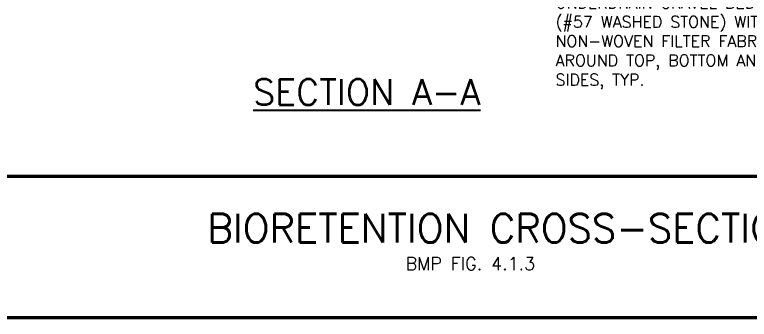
# Model space of a CAD drawing. Header units: feet. Extents: x 0 to 10.5, y 0 to 7.5.
# Drawn here: x 3.82 to 8.237, y -0.01 to 1.823 of the extents above; entities that cross this region are included whole.
import ezdxf
from ezdxf.enums import TextEntityAlignment as Align

# ---------------------------------------------------------------- set-up
doc = ezdxf.new("R2010")
doc.units = ezdxf.units.FT
doc.header["$MEASUREMENT"] = 0
doc.layers.add('MECK-DETAIL', color=7, linetype='CONTINUOUS')
doc.styles.add('ROMANS', font='romans.shx', dxfattribs={"height": 0.1})

msp = doc.modelspace()

# ---------------------------------------------------------------- linework, layer by layer
at = {"layer": 'MECK-DETAIL', "color": 7, "const_width": 0.02}
msp.add_lwpolyline([(0.24442, 7.49994), (10.27025, 7.5, -0.4463151), (10.49925, 7.24475), (10.5, 0.23234, -0.4138391), (10.26801, 0), (0.24133, 0, -0.4144218), (0, 0.2415), (0, 7.24475, -0.4015688), (0.24442, 7.5, -0.650938)], format="xyb", dxfattribs=at)
msp.add_lwpolyline([(0.00183, 0.85), (10.49993, 0.85)], dxfattribs=at)

# ---------------------------------------------------------------- texts
at = {"layer": 'MECK-DETAIL', "style": 'ROMANS'}
msp.add_text('%%USECTION A-A', height=0.1548065, dxfattribs=at).set_placement((5.25299, 1.27997))
at = {"layer": 'MECK-DETAIL', "color": 7, "style": 'ROMANS'}
msp.add_text('BIORETENTION CROSS-SECTION ', height=0.1707229, dxfattribs=at).set_placement((6.82995, 0.53845), align=Align.MIDDLE)
msp.add_text('BMP FIG. 4.1.3', height=0.0774032, dxfattribs=at).set_placement((6.16985, 0.28643))
at = {"layer": 'MECK-DETAIL', "insert": (7.07181, 1.93079), "char_height": 0.0696629, "width": 1.5328823, "attachment_point": 1, "style": 'ROMANS'}
msp.add_mtext('UNDERDRAIN GRAVEL BED \\P(#57 WASHED STONE) WITH\\PNON-WOVEN FILTER FABRIC AROUND TOP, BOTTOM AND SIDES, TYP.', dxfattribs=at)

doc.saveas('drawing.dxf')
